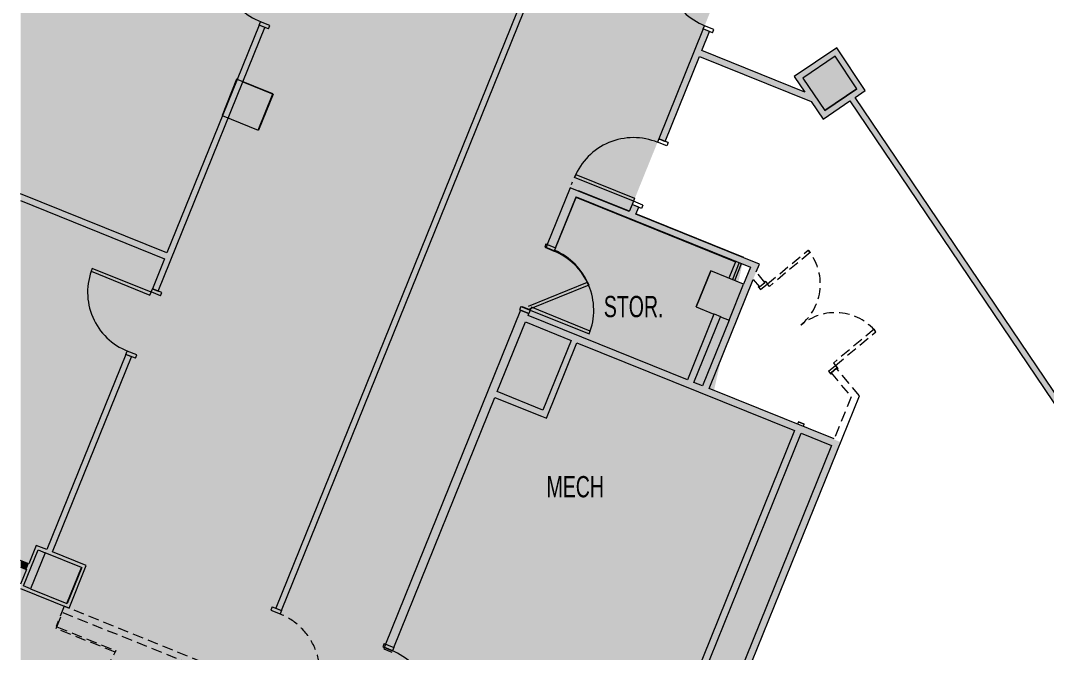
# Model space of a CAD drawing. Header units: inches. Extents: x 301 to 1681, y -483 to 1030.
# Drawn here: x 301 to 880, y 335 to 692 of the extents above; entities that cross this region are included whole.
import ezdxf

# ---------------------------------------------------------------- set-up
doc = ezdxf.new("R2010")
doc.units = ezdxf.units.IN
doc.header["$LTSCALE"] = 48
doc.header["$MEASUREMENT"] = 0
doc.linetypes.add('Demolished', pattern=[0.1875, 0.125, -0.0625])
for name, color, linetype, lineweight in [('8th floor - 800-805 background_dwg', 8, 'Continuous', 9), ('A-Area-Sqft', 8, 'Continuous', 20), ('A-COLS', 8, 'Continuous', 13), ('A-DETL-GENF', 247, 'Continuous', 9), ('A-DOOR', 8, 'Continuous', 13), ('A-DOOR-FRAM', 8, 'Continuous', 20), ('A-WALL', 8, 'Continuous', 13), ('A-Wall-Bldg', 8, 'Continuous', 9), ('A-Wall-Exst', 8, 'Continuous', 9), ('A-WALL-PATT', 8, 'Continuous', 13), ('I-WALL', 8, 'Continuous', 13)]:
    doc.layers.add(name, color=color, linetype=linetype, lineweight=lineweight)
doc.styles.add('Arial Narrow', font='ARIALN.TTF', dxfattribs={"width": 0.8, "height": 12})

# ---------------------------------------------------------------- blocks, each defined once
blk = doc.blocks.new('Single Flush - OTJ_SOLIDFLUSH_ALUM-4827086-FIRST FLOOR DEMOLITION')
at = {"layer": 'A-DOOR'}
for p, q in [((16.15625, 37.5625), (16.15625, 1.75)), ((17.90625, 37.5625), (16.15625, 37.5625)), ((17.90625, 1.75), (17.90625, 37.5625)), ((16.15625, 1.75), (17.90625, 1.75))]:
    blk.add_line(p, q, dxfattribs=at)
blk.add_arc((17.90625, 1.75), 35.8125, 90, 180.5, dxfattribs=at)
at = {"layer": 'A-DOOR-FRAM'}
for p, q in [((-20, -4), (-20, 1.75)), ((-20, 1.75), (-18, 1.75)), ((-18, -4), (-18, 1.75)), ((18.000004, -4), (18.000004, 1.75)), ((18.000004, 1.75), (20.000004, 1.75)), ((20.000004, -4), (20.000004, 1.75)), ((-20, -4), (-18, -4)), ((18.000004, -4), (20.000004, -4))]:
    blk.add_line(p, q, dxfattribs=at)
blk = doc.blocks.new('Single Flush - OTJ_SOLIDFLUSH_ALUM-V1-FIRST FLOOR DEMOLITION')
at = {"layer": 'A-DOOR', "linetype": 'Demolished'}
for p, q in [((16.15625, 37.5625), (16.15625, 1.75)), ((17.90625, 37.5625), (16.15625, 37.5625)), ((17.90625, 1.75), (17.90625, 37.5625)), ((16.15625, 1.75), (17.90625, 1.75))]:
    blk.add_line(p, q, dxfattribs=at)
blk.add_arc((17.90625, 1.75), 35.8125, 90, 180.5, dxfattribs=at)
at = {"layer": 'A-DOOR-FRAM', "linetype": 'Demolished'}
for p, q in [((-20, -4), (-20, 1.75)), ((-20, 1.75), (-18, 1.75)), ((-18, -4), (-18, 1.75)), ((18.000004, -4), (18.000004, 1.75)), ((18.000004, 1.75), (20.000004, 1.75)), ((20.000004, -4), (20.000004, 1.75)), ((-20, -4), (-18, -4)), ((18.000004, -4), (20.000004, -4))]:
    blk.add_line(p, q, dxfattribs=at)
blk = doc.blocks.new('Single Glass Door - 36_ x 84_-4822611-FIRST FLOOR DEMOLITION')
at = {"layer": 'A-DOOR', "linetype": 'Demolished'}
for p, q in [((16.90625, -0.25), (17.90625, -0.25)), ((16.90625, -36.0625), (16.90625, -0.25)), ((17.90625, -0.25), (17.90625, -36.0625)), ((17.90625, -36.0625), (16.90625, -36.0625))]:
    blk.add_line(p, q, dxfattribs=at)
blk.add_arc((17.90625, -0.25), 35.8125, 179.5, 270, dxfattribs=at)
blk = doc.blocks.new('Single Flush - OTJ_SOLIDFLUSH_ALUM-5004367-FIRST FLOOR DEMOLITION')
at = {"layer": 'A-DOOR'}
for p, q in [((16.15625, 38.3125), (16.15625, 2.5)), ((17.90625, 38.3125), (16.15625, 38.3125)), ((17.90625, 2.5), (17.90625, 38.3125)), ((16.15625, 2.5), (17.90625, 2.5))]:
    blk.add_line(p, q, dxfattribs=at)
blk.add_arc((17.90625, 2.5), 35.8125, 90, 180.5, dxfattribs=at)
at = {"layer": 'A-DOOR-FRAM'}
for p, q in [((-20, -3.25), (-20, 2.5)), ((-20, 2.5), (-18, 2.5)), ((-18, -3.25), (-18, 2.5)), ((18.000004, -3.25), (18.000004, 2.5)), ((18.000004, 2.5), (20.000004, 2.5)), ((20.000004, -3.25), (20.000004, 2.5)), ((-20, -3.25), (-18, -3.25)), ((18.000004, -3.25), (20.000004, -3.25))]:
    blk.add_line(p, q, dxfattribs=at)
blk = doc.blocks.new('Single Flush - OTJ_SOLIDFLUSH_ALUM-5004421-FIRST FLOOR DEMOLITION')
at = {"layer": 'A-DOOR'}
for p, q in [((16.15625, -2), (17.90625, -2)), ((16.15625, -37.8125), (16.15625, -2)), ((17.90625, -2), (17.90625, -37.8125)), ((17.90625, -37.8125), (16.15625, -37.8125))]:
    blk.add_line(p, q, dxfattribs=at)
blk.add_arc((17.90625, -2), 35.8125, 179.5, 270, dxfattribs=at)
at = {"layer": 'A-DOOR-FRAM'}
for p, q in [((-20, 3.75), (-20, -2)), ((-20, 3.75), (-18, 3.75)), ((-18, 3.75), (-18, -2)), ((18.000004, 3.75), (18.000004, -2)), ((18.000004, 3.75), (20.000004, 3.75)), ((20.000004, 3.75), (20.000004, -2)), ((-20, -2), (-18, -2)), ((18.000004, -2), (20.000004, -2))]:
    blk.add_line(p, q, dxfattribs=at)
blk = doc.blocks.new('Single Flush - OTJ_SOLIDFLUSH_ALUM-5004453-FIRST FLOOR DEMOLITION')
at = {"layer": 'A-DOOR'}
for p, q in [((16.15625, 37.8125), (16.15625, 2)), ((17.90625, 37.8125), (16.15625, 37.8125)), ((17.90625, 2), (17.90625, 37.8125)), ((16.15625, 2), (17.90625, 2))]:
    blk.add_line(p, q, dxfattribs=at)
blk.add_arc((17.90625, 2), 35.8125, 90, 180.5, dxfattribs=at)
at = {"layer": 'A-DOOR-FRAM'}
for p, q in [((-20, -3.75), (-20, 2)), ((-20, 2), (-18, 2)), ((-18, -3.75), (-18, 2)), ((18.000004, -3.75), (18.000004, 2)), ((18.000004, 2), (20.000004, 2)), ((20.000004, -3.75), (20.000004, 2)), ((-20, -3.75), (-18, -3.75)), ((18.000004, -3.75), (20.000004, -3.75))]:
    blk.add_line(p, q, dxfattribs=at)
blk = doc.blocks.new('Double Flush - Int-F-WDMF-60_ x 84_-5004905-FIRST FLOOR DEMOLITION')
at = {"layer": 'A-DOOR', "linetype": 'Demolished'}
for p, q in [((-29.90625, 32.3125), (-28.15625, 32.3125)), ((-29.90625, 2.5), (-29.90625, 32.3125)), ((-28.15625, 32.3125), (-28.15625, 2.5)), ((28.15625, 32.3125), (28.15625, 2.5)), ((29.90625, 32.3125), (28.15625, 32.3125)), ((29.90625, 2.5), (29.90625, 32.3125)), ((-28.15625, 2.5), (-29.90625, 2.5)), ((28.15625, 2.5), (29.90625, 2.5))]:
    blk.add_line(p, q, dxfattribs=at)
for centre, start, end in [((-29.90625, 2.5), 359.5, 90), ((29.90625, 2.5), 90, 180.5)]:
    blk.add_arc(centre, 29.8125, start, end, dxfattribs=at)
at = {"layer": 'A-DOOR-FRAM', "linetype": 'Demolished'}
for p, q in [((-32, 2.5), (-30, 2.5)), ((-32, 2.5), (-32, 2)), ((-32, 2), (-31.5, 2)), ((-31.5, -2), (-31.5, 2)), ((-30, -2.5), (-30, 2.5)), ((30.000004, -2.5), (30.000004, 2.5)), ((30.000004, 2.5), (32.000004, 2.5)), ((31.500004, 2), (32.000004, 2)), ((31.500004, -2), (31.500004, 2)), ((32.000004, 2.5), (32.000004, 2)), ((-32, -2), (-31.5, -2)), ((-32, -2.5), (-32, -2)), ((-32, -2.5), (-30, -2.5)), ((30.000004, -2.5), (32.000004, -2.5)), ((31.500004, -2), (32.000004, -2)), ((32.000004, -2.5), (32.000004, -2))]:
    blk.add_line(p, q, dxfattribs=at)
blk = doc.blocks.new('8th floor - 800-805 background_dwg-4807125-FIRST FLOOR DEMOLITION')
at = {"layer": 'A-Wall-Bldg'}
h = blk.add_hatch(color=256, dxfattribs=at)
h.paths.add_polyline_path([(435.69, 629.73), (443.93, 650.13), (443.71, 650.21), (435.48, 629.81)], flags=0)
h.paths.add_polyline_path([(423.61, 658.33), (423.61, 658.34), (423.61, 658.33)], flags=0)
h = blk.add_hatch(color=256, dxfattribs=at)
h.paths.add_polyline_path([(492.46, 36.76), (549.96, 178.95), (501.02, 58.71), (413.21, 94.2), (404.37, 72.35), (491.27, 37.24)], flags=0)
h.paths.add_polyline_path([(557.29, 116.44), (565.07, 135.69), (557.22, 116.5), (534.05, 125.89), (579.16, 237.43), (579.04, 237.47), (533.91, 125.89), (557.24, 116.46)], flags=0)
h.paths.add_polyline_path([(569.39, 135.69), (569.39, 135.69), (569.39, 135.69)], flags=0)
h.paths.add_polyline_path([(454.97, 197.42), (471.32, 237.53), (466.68, 239.41), (465.81, 237.25), (470.34, 235.42), (465.71, 223.96)], flags=0)
h.paths.add_polyline_path([(484.79, 270.87), (486.47, 275.02), (486.37, 275.06), (485.34, 272.5), (480.8, 274.34), (480.16, 272.74), (484.7, 270.91)], flags=0)
h.paths.add_polyline_path([(489.47, 282.44), (497.28, 301.76), (492.64, 303.63), (492.29, 302.77), (496.84, 300.93), (489.37, 282.47)], flags=0)
h.paths.add_polyline_path([(602.4, 561.85), (603.01, 563.39), (598.37, 565.24), (597.76, 563.73), (598.6, 563.39)], flags=0)
for points in [[(682.39, 530.02), (690.63, 550.42), (690.54, 550.42), (682.31, 530.06)], [(327.76, 362.74), (335.97, 383.04), (335.8, 383.11), (327.59, 362.81)]]:
    blk.add_hatch(color=256, dxfattribs=at).paths.add_polyline_path(points, flags=0)
h = blk.add_hatch(color=256, dxfattribs=at)
h.paths.add_polyline_path([(510.84, 335.34), (562.28, 462.71), (511.84, 338.01), (507.27, 339.86), (506.21, 337.21), (507.2, 336.81)], flags=0)
h.paths.add_polyline_path([(587.62, 525.28), (588.89, 528.45), (584.26, 530.32), (583.39, 528.17), (588.01, 526.31), (587.6, 525.29)], flags=0)
for p, q in [((423.53, 658.37), (423.61, 658.34)), ((612.06, 599.14), (612.62, 600.53)), ((614.66, 592.18), (602.48, 561.98)), ((706.56, 555.04), (702.72, 545.53)), ((584.26, 530.32), (588.9, 528.45)), ((682.39, 530.02), (682.31, 530.06)), ((506.59, 338.15), (511.23, 336.27))]:
    blk.add_line(p, q, dxfattribs=at)
at = {"layer": 'A-Wall-Bldg', "flags": 128}
for points in [[(426.85, 657.03), (443.93, 650.13), (435.69, 629.73), (435.47, 629.82)], [(598.39, 565.26), (597.73, 563.63), (602.36, 561.75), (597.72, 563.63)], [(682.31, 530.06), (690.55, 550.45), (690.63, 550.42)], [(587.78, 530.46), (621.14, 543.99), (621.8, 542.37), (588.44, 528.83)], [(507.27, 339.86), (506.2, 337.22), (510.84, 335.34)]]:
    blk.add_lwpolyline(points, dxfattribs=at)
at = {"layer": 'A-Wall-Bldg'}
blk.add_arc((588.46, 528.85), 35.97, 22.07187, 67.11379, dxfattribs=at)
at = {"layer": 'A-Wall-Exst'}
for p, q in [((614.65, 592.18), (614.54, 591.89)), ((709.28, 557.93), (648.4, 582.53)), ((709.2, 557.75), (709.28, 557.93)), ((704.05, 545), (707.89, 554.51)), ((597.92, 467.29), (615.11, 509.86)), ((568.92, 479.01), (594.65, 468.61))]:
    blk.add_line(p, q, dxfattribs=at)
at = {"layer": 'A-Wall-Exst', "flags": 128}
for points in [[(614.54, 591.89), (704.53, 555.53), (700.8, 546.31)], [(644.69, 584.03), (616.04, 595.6), (615.97, 595.42)], [(742.67, 462.64), (743.22, 463.99), (739.97, 465.3), (739.43, 463.95)]]:
    blk.add_lwpolyline(points, dxfattribs=at)
at = {"layer": 'A-WALL-PATT'}
for p, q in [((614.54, 591.89), (614.65, 592.18)), ((615.97, 595.42), (616.04, 595.6)), ((709.28, 557.93), (709.04, 557.81)), ((709.04, 557.81), (709.28, 557.93)), ((739.97, 465.3), (743.22, 463.99))]:
    blk.add_line(p, q, dxfattribs=at)
at = {"layer": 'A-WALL-PATT', "flags": 128}
blk.add_lwpolyline([(704.89, 555.72), (704.53, 555.53)], close=True, dxfattribs=at)
at = {"layer": 'A-Area-Sqft', "char_height": 12, "attachment_point": 1, "line_spacing_factor": 0.968573, "style": 'Arial Narrow'}
for s, insert, width in [('STOR.', (630.28, 536.26), 39.6854), ('MECH', (597.98, 434.66), 38.221)]:
    blk.add_mtext(s, dxfattribs=dict(at, insert=insert, width=width))

msp = doc.modelspace()

# ---------------------------------------------------------------- hatches: boundary and pattern name
at = {"layer": 'A-COLS'}
h = msp.add_hatch(color=256, dxfattribs=at)
h.paths.add_polyline_path([(435.47, 629.81), (443.71, 650.21), (426.85, 657.01), (418.61, 636.63), (426.86, 633.29)], flags=0)
h.paths.add_polyline_path([(415.36, 637.94), (423.6, 658.34), (423.31, 658.46), (415.07, 638.06), (415.29, 637.97)], flags=0)
at = {"layer": 'A-DETL-GENF'}
h = msp.add_hatch(color=256, dxfattribs=at)
h.paths.add_polyline_path([(301.48, -483.15), (1680.82, -483.15), (1680.82, 367.05), (1667.06, 372.61), (1675.3, 393.01), (1680.82, 390.78), (1680.82, 1030.23), (1594.71, 1030.23), (1594.71, 1021.49), (1579.71, 1021.5), (1579.71, 1030.23), (1474.71, 1030.23), (1474.72, 946.5), (1579.7, 946.5), (1579.7, 979.5), (1583.69, 979.45), (1583.71, 979.49), (1594.71, 979.44), (1602.63, 978.69), (1602.73, 962.72), (1603.01, 962.57), (1602.84, 946.49), (1598.83, 946.49), (1598.83, 942.49), (1508.4, 942.5), (1404.71, 942.52), (1404.71, 947.51), (1460.7, 947.51), (1460.7, 962.51), (1470.71, 962.51), (1470.71, 1030.23), (1171.71, 1030.23), (1171.71, 973.55), (1276.05, 973.53), (1276.05, 947.53), (1317.55, 947.52), (1317.55, 942.53), (1166.7, 942.54), (1166.7, 942.86), (889.38, 942.86), (889.38, 946.36), (905.1, 946.36), (905.1, 1030.23), (759.08, 1030.23), (734.78, 970.08), (695.56, 970.08), (685.98, 946.36), (849.38, 946.36), (849.38, 942.86), (684.56, 942.86), (448.58, 358.79), (445.34, 360.1), (641.79, 846.33), (588.01, 868.05), (591.85, 877.56), (595.1, 876.25), (592.57, 869.99), (643.1, 849.57), (658.83, 888.51), (608.3, 908.93), (605.58, 902.21), (602.34, 903.52), (620.83, 949.27), (624.07, 947.96), (609.61, 912.17), (660.14, 891.76), (692.33, 971.42), (641.79, 991.81), (639.05, 985.05), (635.81, 986.36), (638.55, 993.15), (625.19, 998.55), (637.99, 1030.23), (577.63, 1030.23), (552.68, 968.48), (549.44, 969.79), (573.86, 1030.23), (301.48, 1030.23), (301.48, 798.58), (302.43, 800.94), (456.13, 738.84), (503.02, 854.91), (506.27, 853.6), (454.22, 724.78), (450.98, 726.09), (454.82, 735.59), (301.48, 797.55), (301.48, 593.89), (384.03, 560.49), (415.36, 637.94), (415.07, 638.06), (423.31, 658.46), (423.62, 658.37), (435.99, 689), (439.24, 687.69), (426.85, 657.03), (443.93, 650.13), (435.69, 629.73), (418.61, 636.63), (379.12, 539.02), (375.88, 540.33), (382.72, 557.25), (301.48, 590.11), (301.48, 387.05), (306.15, 385.16), (310.36, 395.56), (316.34, 393.14), (360.88, 503.25), (364.12, 501.94), (319.58, 391.83), (338.57, 384.15), (328.86, 360.14), (301.48, 371.21), (301.48, -121.08), (496.86, -200.02), (496.81, -200.13), (530.65, -213.82), (559.13, -143.35), (487.43, -114.38), (477.2, -139.72), (343.66, -85.77), (343.76, -85.54), (343.45, -85.41), (393.18, 37.53), (383, 41.64), (447.68, 201.71), (450.8, 200.45), (465.71, 237.3), (465.81, 237.25), (466.68, 239.41), (471.32, 237.53), (450.92, 187.42), (413.21, 94.2), (501.02, 58.71), (559.01, 201.28), (574.44, 239.43), (486.47, 275.02), (484.79, 270.87), (480.16, 272.74), (480.8, 274.34), (480.71, 274.38), (492.2, 302.8), (492.31, 302.8), (492.64, 303.63), (497.28, 301.76), (489.47, 282.44), (577.44, 246.85), (582.63, 259.71), (574.39, 263.05), (582.63, 283.44), (603.03, 275.19), (594.78, 254.8), (592.89, 255.56), (587.69, 242.7), (641.05, 221.12), (737.8, 460.29), (615.11, 509.86), (597.9, 467.3), (568.92, 479.02), (510.84, 335.34), (506.21, 337.21), (507.27, 339.86), (507.2, 339.88), (584.26, 530.32), (588.89, 528.45), (587.62, 525.28), (677.39, 489.01), (692.35, 526), (682.31, 530.06), (690.55, 550.45), (706.13, 544.15), (708.41, 554.3), (614.65, 592.18), (602.4, 561.85), (597.76, 563.73), (611.33, 597.29), (644.61, 583.85), (646.21, 587.79), (646.32, 587.74), (661.3, 624.83), (661.19, 624.87), (686.22, 686.82), (686.33, 686.78), (701.32, 723.87), (701.2, 723.91), (702.66, 727.52), (669.45, 740.94), (726.65, 882.49), (1577.02, 882.49), (1577.02, 841.12), (1657.61, 841.12), (1657.65, 638.31), (1666.03, 634.97), (1657.61, 634.97), (1657.61, 633.49), (1274.43, 633.49), (1344.35, 529.79), (1394.53, 509.77), (1380.06, 473.95), (1399.93, 444.48), (1413.8, 424.57), (1327.76, 366.55), (1303.11, 403.11), (1011.25, 206.36), (1038.1, 166.53), (929.56, 93.35), (929.56, -450.17), (758.42, -450.17), (758.42, -454.42), (754.92, -454.42), (754.92, -411.73), (629.46, -361.05), (613.67, -400.15), (610.42, -398.84), (612.75, -393.07), (564.59, -373.61), (562.26, -379.38), (559.02, -378.07), (574.81, -338.97), (462.78, -293.71), (451.73, -321.05), (444.54, -318.15), (445.86, -314.91), (449.8, -316.5), (495.54, -203.27), (384.75, -158.5), (339, -271.73), (359.02, -279.82), (362.17, -272.03), (381.64, -279.89), (378.49, -287.69), (408.77, -299.92), (407.46, -303.17), (377.18, -290.94), (371.14, -305.89), (351.67, -298.02), (357.71, -283.07), (334.44, -273.67), (381.5, -157.19), (301.48, -124.86), (301.48, -450.17)], flags=0)
h.paths.add_polyline_path([(614.06, -389.82), (626.22, -359.74), (616.5, -355.81), (605.45, -383.16), (574.9, -370.82), (585.95, -343.47), (578.06, -340.28), (565.91, -370.37), (613.67, -389.66)], flags=0)
h.paths.add_polyline_path([(426.88, 27.69), (437.43, 53.6), (398.04, 69.51), (387.56, 43.57), (425.8, 28.12)], flags=0)
h.paths.add_polyline_path([(564.9, 64.65), (587.68, 120.97), (619.7, 108.03), (758.62, 451.88), (741.51, 458.79), (641.76, 212.2), (584.69, 235.29), (583.51, 232.39), (632.7, 212.51), (610.96, 158.73), (557.14, 180.51), (580.05, 237.16), (579.08, 237.56), (579.04, 237.47), (579.16, 237.43), (534.04, 125.87), (557.22, 116.5), (565.68, 137.19), (569.39, 135.69), (559.5, 111.23), (532.41, 122.18), (516.97, 84.02), (558.89, 67.08)], flags=0)
h.paths.add_polyline_path([(1071.76, 164.62), (1069.46, 164.62), (1067.21, 165.09), (1065.11, 166.03), (1063.25, 167.38), (1061.71, 169.09), (1060.56, 171.08), (1059.85, 173.27), (1059.61, 175.56), (1059.85, 177.84), (1060.56, 180.03), (1061.71, 182.02), (1063.25, 183.73), (1065.11, 185.08), (1067.21, 186.02), (1069.46, 186.5), (1071.76, 186.5), (1074.01, 186.02), (1076.11, 185.08), (1077.97, 183.73), (1079.51, 182.02), (1080.66, 180.03), (1081.37, 177.84), (1081.61, 175.56), (1081.37, 173.27), (1080.66, 171.08), (1079.51, 169.09), (1077.97, 167.38), (1076.11, 166.03), (1074.01, 165.09)], flags=0)
h.paths.add_polyline_path([(608.2, 165.24), (626.18, 209.75), (581.69, 227.73), (563.74, 183.23), (608.2, 165.24)], flags=0)
h.paths.add_polyline_path([(583.05, 244.58), (588.25, 257.43), (587.28, 257.83), (582.08, 244.97), (582.64, 244.74)], flags=0)
h.paths.add_polyline_path([(432.23, 318.3), (428.98, 319.61), (430.36, 323.01), (433.6, 321.7), (432.76, 319.61)], flags=0)
h.paths.add_polyline_path([(1310.24, 348.99), (1307.99, 349.47), (1305.89, 350.4), (1304.03, 351.75), (1302.49, 353.46), (1301.34, 355.45), (1300.63, 357.64), (1300.39, 359.93), (1300.63, 362.21), (1301.34, 364.4), (1302.63, 366.55), (1304.03, 368.1), (1305.89, 369.45), (1307.99, 370.39), (1310.24, 370.87), (1312.54, 370.87), (1314.79, 370.39), (1316.89, 369.45), (1318.75, 368.1), (1320.29, 366.39), (1321.44, 364.4), (1322.15, 362.21), (1322.39, 359.93), (1322.15, 357.64), (1321.44, 355.45), (1320.29, 353.46), (1318.75, 351.75), (1316.89, 350.4), (1314.79, 349.47), (1312.54, 348.99)], flags=0)
h.paths.add_polyline_path([(307.19, 371.06), (315.4, 391.36), (311.46, 392.96), (303.25, 372.65), (306.15, 371.48)], flags=0)
h.paths.add_polyline_path([(301.48, 373.61), (304.84, 381.92), (301.48, 383.28), (301.48, 378.3)], flags=0)
h.paths.add_polyline_path([(595.96, 471.86), (611.87, 511.17), (586.12, 521.57), (570.23, 482.27), (594.65, 472.39)], flags=0)
h.paths.add_polyline_path([(692.38, 482.96), (696.4, 500.88), (689.61, 484.07), (692.22, 483.02)], flags=0)
h.paths.add_polyline_path([(685.91, 485.57), (700.85, 522.56), (696.06, 524.5), (681.1, 487.51)], flags=0)
h.paths.add_polyline_path([(521.25, 890.68), (518.01, 891.99), (523.16, 904.76), (523.07, 904.8), (526.53, 913.37), (398.16, 965.24), (394.04, 955.04), (369.93, 964.78), (379.67, 988.89), (403.78, 979.15), (399.47, 968.48), (527.84, 916.62), (531.31, 925.2), (531.38, 925.2), (534.45, 932.7), (537.7, 931.39), (534.74, 924.06), (551.85, 917.14), (543.61, 896.75), (543.54, 896.75), (543.47, 896.56), (526.41, 903.45), (523.21, 895.53)], flags=0)
h.paths.add_polyline_path([(991.15, 946.36), (1166.7, 946.36), (1166.7, 1030.23), (908.6, 1030.23), (908.6, 946.36)], flags=0)
h.paths.add_polyline_path([(1308.7, 947.53), (1286.71, 947.53), (1286.71, 994.53), (1308.71, 994.53), (1308.7, 947.53)], flags=0)
h.paths.add_polyline_path([(1271.05, 947.53), (1271.05, 969.07), (1171.71, 969.07), (1171.71, 947.53), (1260.44, 947.53)], flags=0)
h.paths.add_polyline_path([(998.71, 972.56), (998.7, 972.57), (998.71, 994.57), (1020.98, 994.6), (1020.98, 972.6), (1020.71, 972.56)], flags=0)
h.paths.add_polyline_path([(698.22, 973.58), (708.71, 973.58), (708.71, 996.59), (741.72, 996.59), (755.31, 1030.23), (641.76, 1030.23), (629.74, 1000.48), (696.34, 973.58), (696.98, 973.58)], flags=0)
h.paths.add_polyline_path([(734.71, 979.24), (740.91, 994.59), (734.71, 994.59), (734.71, 991.84)], flags=0)
at = {"layer": 'A-WALL'}
for points in [[(754.79, 640.87), (772.81, 653.02), (760.71, 671.4), (742.49, 659.1), (752.1, 644.87)], [(700.85, 522.56), (709.09, 542.96), (690.63, 550.42), (682.39, 530.02), (692.35, 526), (692.39, 526.09), (696.1, 524.59), (696.1, 524.48)], [(327.59, 362.81), (335.8, 383.11), (315.4, 391.36), (307.19, 371.06), (325.28, 363.74)]]:
    msp.add_hatch(color=256, dxfattribs=at).paths.add_polyline_path(points, flags=0)
at = {"layer": 'A-Wall-Bldg'}
h = msp.add_hatch(color=256, dxfattribs=at)
h.paths.add_polyline_path([(435.69, 629.73), (443.93, 650.13), (443.71, 650.21), (435.48, 629.81)], flags=0)
h.paths.add_polyline_path([(423.61, 658.33), (423.61, 658.34), (423.61, 658.33)], flags=0)
h = msp.add_hatch(color=256, dxfattribs=at)
h.paths.add_polyline_path([(492.46, 36.76), (549.96, 178.95), (501.02, 58.71), (413.21, 94.2), (404.37, 72.35), (491.27, 37.24)], flags=0)
h.paths.add_polyline_path([(557.29, 116.44), (565.07, 135.69), (557.22, 116.5), (534.05, 125.89), (579.16, 237.43), (579.04, 237.47), (533.91, 125.89), (557.24, 116.46)], flags=0)
h.paths.add_polyline_path([(569.39, 135.69), (569.39, 135.69), (569.39, 135.69)], flags=0)
h.paths.add_polyline_path([(454.97, 197.42), (471.32, 237.53), (466.68, 239.41), (465.81, 237.25), (470.34, 235.42), (465.71, 223.96)], flags=0)
h.paths.add_polyline_path([(484.79, 270.87), (486.47, 275.02), (486.37, 275.06), (485.34, 272.5), (480.8, 274.34), (480.16, 272.74), (484.7, 270.91)], flags=0)
h.paths.add_polyline_path([(489.47, 282.44), (497.28, 301.76), (492.64, 303.63), (492.29, 302.77), (496.84, 300.93), (489.37, 282.47)], flags=0)
h.paths.add_polyline_path([(602.4, 561.85), (603.01, 563.39), (598.37, 565.24), (597.76, 563.73), (598.6, 563.39)], flags=0)
for points in [[(682.39, 530.02), (690.63, 550.42), (690.54, 550.42), (682.31, 530.06)], [(327.76, 362.74), (335.97, 383.04), (335.8, 383.11), (327.59, 362.81)]]:
    msp.add_hatch(color=256, dxfattribs=at).paths.add_polyline_path(points, flags=0)
h = msp.add_hatch(color=256, dxfattribs=at)
h.paths.add_polyline_path([(510.84, 335.34), (562.28, 462.71), (511.84, 338.01), (507.27, 339.86), (506.21, 337.21), (507.2, 336.81)], flags=0)
h.paths.add_polyline_path([(587.62, 525.28), (588.89, 528.45), (584.26, 530.32), (583.39, 528.17), (588.01, 526.31), (587.6, 525.29)], flags=0)
at = {"layer": 'A-WALL-PATT'}
h = msp.add_hatch(color=256, dxfattribs=at)
h.paths.add_polyline_path([(426.85, 657.03), (439.24, 687.69), (435.99, 689), (423.62, 658.34), (426.85, 657.03)], flags=0)
h.paths.add_polyline_path([(454.22, 724.78), (506.27, 853.6), (503.02, 854.91), (450.98, 726.09)], flags=0)
h.paths.add_polyline_path([(521.25, 890.68), (537.7, 931.39), (534.45, 932.7), (518.01, 891.99)], flags=0)
h.paths.add_polyline_path([(552.68, 968.48), (577.63, 1030.23), (573.86, 1030.23), (549.44, 969.79)], flags=0)
h = msp.add_hatch(color=256, dxfattribs=at)
h.paths.add_polyline_path([(432.23, 318.3), (433.6, 321.7), (430.36, 323.01), (428.98, 319.61)], flags=0)
h.paths.add_polyline_path([(448.58, 358.79), (695.56, 970.12), (692.33, 971.42), (445.34, 360.1)], flags=0)
h = msp.add_hatch(color=256, dxfattribs=at)
h.paths.add_polyline_path([(648.32, 582.35), (649.92, 586.29), (646.21, 587.79), (644.61, 583.85), (646.31, 583.16)], flags=0)
h.paths.add_polyline_path([(664.9, 623.38), (689.93, 685.33), (686.22, 686.82), (661.19, 624.87)], flags=0)
h.paths.add_polyline_path([(704.91, 722.41), (706.41, 726.13), (702.7, 727.62), (701.2, 723.91), (702.7, 723.3)], flags=0)
for points in [[(747.13, 645.97), (743.63, 651.15), (685.6, 674.6), (684.29, 671.36), (732.49, 651.88)], [(739.59, 657.15), (760.71, 671.4), (758.79, 674.32), (737.63, 660.05), (738.27, 659.11)], [(774.74, 650.1), (777.64, 652.05), (761.69, 676.28), (758.79, 674.32), (773.56, 651.88)], [(753.85, 636.01), (756.75, 637.96), (742.49, 659.11), (739.59, 657.15), (752.53, 637.96)], [(756.75, 637.96), (774.74, 650.1), (772.81, 653.02), (754.79, 640.87)], [(1046.55, 234.94), (1049.45, 236.9), (771.89, 648.18), (768.99, 646.22), (1020.5, 273.54)], [(712.93, 552.47), (714.25, 555.71), (611.32, 597.26), (610.02, 594.05), (700.98, 557.3)], [(382.72, 557.25), (384.03, 560.49), (301.48, 593.89), (301.48, 590.11)], [(689.61, 484.07), (717.95, 554.22), (714.25, 555.71), (685.91, 485.57)], [(758.62, 451.88), (760.12, 455.59), (587.6, 525.29), (586.12, 521.57), (753.74, 453.85)], [(681.1, 487.51), (696.1, 524.59), (692.39, 526.09), (677.39, 489.01)], [(597.9, 467.3), (615.11, 509.86), (611.87, 511.17), (594.65, 468.61), (595.96, 468.08)], [(594.65, 468.61), (595.96, 471.86), (570.2, 482.28), (568.92, 479.02), (587.75, 471.41)], [(644.76, 219.62), (741.51, 458.79), (737.8, 460.29), (641.05, 221.12)], [(622.15, 103.4), (763.74, 453.85), (760.03, 455.35), (618.44, 104.9)], [(303.25, 372.65), (311.46, 392.96), (309.61, 393.71), (301.48, 373.61), (301.48, 373.37)], [(335.97, 383.04), (336.72, 384.9), (310.36, 395.56), (309.61, 393.71), (335.8, 383.11)], [(304.84, 381.92), (306.15, 385.16), (301.48, 387.05), (301.48, 383.28), (304.63, 382)], [(329.61, 361.99), (338.57, 384.15), (336.72, 384.9), (327.77, 362.73), (328.86, 362.29)], [(328.86, 360.14), (329.61, 361.99), (301.48, 373.37), (301.48, 371.21), (326.73, 361)]]:
    msp.add_hatch(color=256, dxfattribs=at).paths.add_polyline_path(points, flags=0)
h = msp.add_hatch(color=256, dxfattribs=at)
h.paths.add_polyline_path([(319.58, 391.83), (364.12, 501.94), (360.88, 503.25), (316.34, 393.14)], flags=0)
h.paths.add_polyline_path([(379.12, 539.02), (426.85, 657.03), (423.61, 658.34), (375.88, 540.33)], flags=0)
h = msp.add_hatch(color=256, dxfattribs=at)
h.paths.add_polyline_path([(402.5, 67.71), (470.34, 235.42), (465.71, 237.3), (397.86, 69.58), (398.1, 69.65), (398.04, 69.51), (398.1, 69.49)], flags=0)
h.paths.add_polyline_path([(485.34, 272.5), (496.84, 300.93), (492.2, 302.8), (480.71, 274.38), (485.2, 272.56)], flags=0)
h.paths.add_polyline_path([(511.84, 338.01), (588.01, 526.31), (583.37, 528.18), (507.2, 339.88), (511.84, 338.01)], flags=0)
h.paths.add_polyline_path([(603.01, 563.39), (614.65, 592.18), (610.02, 594.05), (598.38, 565.26), (602.81, 563.47)], flags=0)

# ---------------------------------------------------------------- linework, layer by layer
at = {"layer": 'A-COLS'}
for p, q in [((423.31, 658.46), (415.07, 638.06)), ((443.71, 650.21), (423.31, 658.46)), ((435.47, 629.81), (443.71, 650.21)), ((415.07, 638.06), (435.47, 629.81))]:
    msp.add_line(p, q, dxfattribs=at)
at = {"layer": 'A-WALL'}
for p, q in [((760.71, 671.4), (742.49, 659.11)), ((772.81, 653.02), (760.71, 671.4)), ((742.49, 659.11), (754.79, 640.87)), ((754.79, 640.87), (772.81, 653.02)), ((690.63, 550.42), (682.39, 530.02)), ((709.09, 542.96), (690.63, 550.42)), ((700.85, 522.56), (709.09, 542.96)), ((682.39, 530.02), (692.35, 526)), ((692.35, 526), (692.39, 526.09)), ((692.39, 526.09), (696.1, 524.59)), ((696.1, 524.59), (696.06, 524.5)), ((696.06, 524.5), (700.85, 522.56)), ((315.4, 391.36), (307.19, 371.06)), ((335.8, 383.11), (315.4, 391.36)), ((327.59, 362.81), (335.8, 383.11)), ((307.19, 371.06), (327.59, 362.81))]:
    msp.add_line(p, q, dxfattribs=at)
at = {"layer": 'A-Wall-Bldg'}
for p, q in [((423.53, 658.37), (423.61, 658.34)), ((612.06, 599.14), (612.62, 600.53)), ((614.66, 592.18), (602.48, 561.98)), ((706.56, 555.04), (702.72, 545.53)), ((584.26, 530.32), (588.9, 528.45)), ((682.39, 530.02), (682.31, 530.06)), ((506.59, 338.15), (511.23, 336.27))]:
    msp.add_line(p, q, dxfattribs=at)
at = {"layer": 'A-Wall-Bldg', "flags": 128}
for points in [[(426.85, 657.03), (443.93, 650.13), (435.69, 629.73), (435.47, 629.82)], [(598.39, 565.26), (597.73, 563.63), (602.36, 561.75), (597.72, 563.63)], [(682.31, 530.06), (690.55, 550.45), (690.63, 550.42)], [(587.78, 530.46), (621.14, 543.99), (621.8, 542.37), (588.44, 528.83)], [(507.27, 339.86), (506.2, 337.22), (510.84, 335.34)]]:
    msp.add_lwpolyline(points, dxfattribs=at)
at = {"layer": 'A-Wall-Bldg'}
msp.add_arc((588.46, 528.85), 35.97, 22.07187, 67.11379, dxfattribs=at)
at = {"layer": 'A-Wall-Exst'}
for p, q in [((614.65, 592.18), (614.54, 591.89)), ((709.28, 557.93), (648.4, 582.53)), ((709.2, 557.75), (709.28, 557.93)), ((704.05, 545), (707.89, 554.51)), ((597.92, 467.29), (615.11, 509.86)), ((568.92, 479.01), (594.65, 468.61))]:
    msp.add_line(p, q, dxfattribs=at)
at = {"layer": 'A-Wall-Exst', "flags": 128}
for points in [[(614.54, 591.89), (704.53, 555.53), (700.8, 546.31)], [(644.69, 584.03), (616.04, 595.6), (615.97, 595.42)], [(742.67, 462.64), (743.22, 463.99), (739.97, 465.3), (739.43, 463.95)]]:
    msp.add_lwpolyline(points, dxfattribs=at)
at = {"layer": 'A-WALL-PATT'}
for p, q in [((614.54, 591.89), (614.65, 592.18)), ((615.97, 595.42), (616.04, 595.6)), ((709.28, 557.93), (709.04, 557.81)), ((709.04, 557.81), (709.28, 557.93)), ((739.97, 465.3), (743.22, 463.99))]:
    msp.add_line(p, q, dxfattribs=at)
at = {"layer": 'A-WALL-PATT', "flags": 128}
msp.add_lwpolyline([(704.89, 555.72), (704.53, 555.53)], close=True, dxfattribs=at)
at = {"layer": 'I-WALL'}
for p, q in [((448.58, 358.79), (684.56, 942.86)), ((641.79, 846.33), (445.34, 360.1)), ((435.99, 689), (423.61, 658.34)), ((439.24, 687.69), (435.99, 689)), ((426.85, 657.03), (439.24, 687.69)), ((686.22, 686.82), (661.19, 624.87)), ((685.6, 674.6), (689.93, 685.33)), ((689.93, 685.33), (686.22, 686.82)), ((664.9, 623.38), (684.29, 671.36)), ((684.29, 671.36), (747.13, 645.97)), ((743.63, 651.15), (685.6, 674.6)), ((761.69, 676.28), (737.63, 660.05)), ((777.64, 652.05), (761.69, 676.28)), ((737.63, 660.05), (743.63, 651.15)), ((379.12, 539.02), (426.86, 657.03)), ((423.61, 658.34), (384.03, 560.49)), ((423.61, 658.34), (423.61, 658.34)), ((426.86, 657.03), (426.85, 657.03)), ((772.81, 653.02), (754.79, 640.87)), ((771.89, 648.18), (777.64, 652.05)), ((971.93, 351.76), (771.89, 648.18)), ((747.13, 645.97), (753.85, 636.01)), ((753.85, 636.01), (768.99, 646.22)), ((768.99, 646.22), (949.38, 378.92)), ((661.19, 624.87), (664.9, 623.38)), ((611.33, 597.29), (598.37, 565.26)), ((644.61, 583.85), (611.33, 597.29)), ((384.03, 560.49), (301.48, 593.89)), ((301.48, 590.11), (382.72, 557.25)), ((603.01, 563.39), (614.65, 592.18)), ((614.65, 592.18), (712.93, 552.47)), ((646.21, 587.79), (644.61, 583.85)), ((649.92, 586.29), (646.21, 587.79)), ((648.32, 582.35), (649.92, 586.29)), ((717.95, 554.22), (648.32, 582.35)), ((598.37, 565.26), (603.01, 563.39)), ((382.72, 557.25), (375.88, 540.33)), ((712.93, 552.47), (709.09, 542.96)), ((716.18, 549.82), (717.95, 554.22)), ((689.61, 484.07), (714.48, 545.61)), ((375.88, 540.33), (379.12, 539.02)), ((583.37, 528.18), (507.2, 339.88)), ((588.01, 526.31), (583.37, 528.18)), ((587.6, 525.29), (588.01, 526.31)), ((570.2, 482.28), (586.1, 521.58)), ((586.1, 521.58), (611.87, 511.17)), ((677.39, 489.01), (587.6, 525.29)), ((692.35, 526), (677.39, 489.01)), ((681.1, 487.51), (696.06, 524.5)), ((700.85, 522.56), (685.91, 485.57)), ((611.87, 511.17), (595.96, 471.86)), ((597.9, 467.3), (615.11, 509.86)), ((615.11, 509.86), (737.8, 460.29)), ((360.88, 503.25), (316.34, 393.14)), ((364.12, 501.94), (360.88, 503.25)), ((319.58, 391.83), (364.12, 501.94)), ((685.91, 485.57), (681.1, 487.51)), ((595.96, 471.86), (570.2, 482.28)), ((760.12, 455.59), (689.61, 484.07)), ((511.84, 338.01), (568.89, 479.03)), ((568.89, 479.03), (597.9, 467.3)), ((616.9, 90.42), (774.3, 479.99)), ((737.8, 460.29), (641.05, 221.12)), ((644.76, 219.62), (741.51, 458.79)), ((741.51, 458.79), (758.62, 451.88)), ((758.62, 451.88), (618.44, 104.9)), ((310.36, 395.56), (306.15, 385.16)), ((316.34, 393.14), (310.36, 395.56)), ((303.25, 372.65), (311.46, 392.96)), ((311.46, 392.96), (315.4, 391.36)), ((338.57, 384.15), (319.58, 391.83)), ((306.15, 385.16), (301.48, 387.05)), ((301.48, 383.28), (304.84, 381.92)), ((304.84, 381.92), (301.48, 373.61)), ((335.97, 383.04), (327.76, 362.74)), ((328.86, 360.14), (338.57, 384.15)), ((335.8, 383.11), (335.97, 383.04)), ((301.48, 371.21), (328.86, 360.14)), ((307.19, 371.06), (303.25, 372.65)), ((327.76, 362.74), (327.59, 362.81)), ((445.34, 360.1), (448.58, 358.79)), ((507.2, 339.88), (511.84, 338.01))]:
    msp.add_line(p, q, dxfattribs=at)
at = {"layer": 'I-WALL', "linetype": 'Demolished'}
for p, q in [((721.11, 543.89), (716.18, 549.82)), ((714.48, 545.61), (718.04, 541.34)), ((718.04, 541.34), (721.11, 543.89)), ((761.41, 495.47), (758.34, 492.91)), ((758.34, 492.91), (769.69, 479.27)), ((774.3, 479.99), (761.41, 495.47)), ((769.69, 479.27), (760.12, 455.59)), ((326.13, 361.18), (321.56, 349.87)), ((428.98, 319.61), (326.13, 361.18)), ((322.02, 349.68), (325.28, 357.75)), ((325.28, 357.75), (427.72, 316.35)), ((321.56, 349.87), (322.02, 349.68))]:
    msp.add_line(p, q, dxfattribs=at)

# ---------------------------------------------------------------- block references
at = {"layer": '8th floor - 800-805 background_dwg'}
msp.add_blockref('8th floor - 800-805 background_dwg-4807125-FIRST FLOOR DEMOLITION', (0, 0), dxfattribs=at)
msp.add_blockref('8th floor - 800-805 background_dwg-4807125-FIRST FLOOR DEMOLITION', (0, 0), dxfattribs=at)
msp.add_blockref('8th floor - 800-805 background_dwg-4807125-FIRST FLOOR DEMOLITION', (0, 0), dxfattribs=at)
at = {"layer": 'A-DOOR'}
for name, p, rotation in [('Single Flush - OTJ_SOLIDFLUSH_ALUM-4827086-FIRST FLOOR DEMOLITION', (445.11, 706.89), 67.99999999999994), ('Single Flush - OTJ_SOLIDFLUSH_ALUM-5004453-FIRST FLOOR DEMOLITION', (695.57, 704.62), 67.99999999999972), ('Single Flush - OTJ_SOLIDFLUSH_ALUM-5004421-FIRST FLOOR DEMOLITION', (655.55, 605.58), 247.9999999999997), ('Single Flush - OTJ_SOLIDFLUSH_ALUM-5004367-FIRST FLOOR DEMOLITION', (593.19, 545.79), 247.9757396743709), ('Single Flush - OTJ_SOLIDFLUSH_ALUM-4827086-FIRST FLOOR DEMOLITION', (370, 521.13), 67.9757396743707), ('Single Flush - OTJ_SOLIDFLUSH_ALUM-5004367-FIRST FLOOR DEMOLITION', (502.02, 320.41), 247.9757396743709)]:
    msp.add_blockref(name, p, dxfattribs=dict(at, rotation=rotation))
at = {"layer": 'A-DOOR', "linetype": 'Demolished'}
for name, p, rotation in [('Double Flush - Int-F-WDMF-60_ x 84_-5004905-FIRST FLOOR DEMOLITION', (739.72, 518.4), 309.772034446312), ('Single Flush - OTJ_SOLIDFLUSH_ALUM-V1-FIRST FLOOR DEMOLITION', (439.47, 340.9), 247.9999999999997), ('Single Glass Door - 36_ x 84_-4822611-FIRST FLOOR DEMOLITION', (315.05, 333.09), 67.9929263561688)]:
    msp.add_blockref(name, p, dxfattribs=dict(at, rotation=rotation))

# ---------------------------------------------------------------- texts
at = {"layer": 'A-Area-Sqft', "char_height": 12, "attachment_point": 1, "line_spacing_factor": 0.968573, "style": 'Arial Narrow'}
for s, insert, width in [('STOR.', (630.28, 536.26), 39.6854), ('MECH', (597.98, 434.66), 38.221)]:
    msp.add_mtext(s, dxfattribs=dict(at, insert=insert, width=width))

doc.saveas('drawing.dxf')
